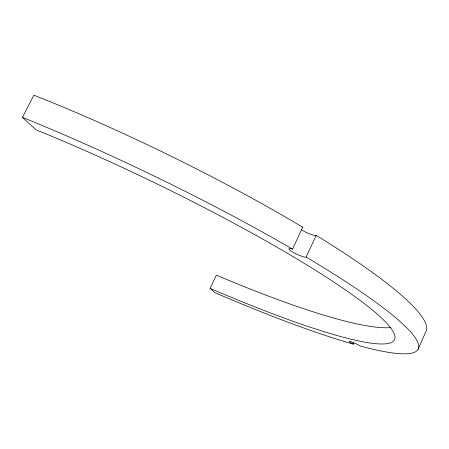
<?xml version="1.0" encoding="UTF-8"?>
<svg xmlns="http://www.w3.org/2000/svg" width="449" height="449" viewBox="0 0 449 449"><rect width="100%" height="100%" fill="white"/><g stroke="black" fill="none" stroke-linecap="round" stroke-linejoin="round"><path stroke-width="0.67" d="M418.036 349.563L425.607 332.198A310.141 45.804 26 0 0 318.498 236.786L316.034 235.478A9.721 1.858 24.7 0 1 301.47 229.765M390.933 327.551A282.286 41.415 26 0 1 216.356 275.136L210.11 288.37L214.751 292.596A311 40.348 25.9 0 0 352.168 343.805L353.341 344.13L353.902 342.868M210.11 288.37A283.055 36.476 25.9 0 0 379.456 316.102A283.055 36.476 25.9 0 0 36.116 129.851L22.45 117.402L33.877 95.166A310.141 45.804 26 0 1 300.347 225.796L302.693 227.216L292.568 249.133L291.962 248.942A9.755 1.639 24.7 0 0 292.625 252.074A9.755 1.639 24.7 0 0 306.05 257.21L316.203 235.394M302.087 227.037L302.693 227.216M353.341 344.13L352.88 343.912A6.488 0.713 24.2 0 1 350.59 341.689A6.488 0.713 24.2 0 1 360.003 345.882L361.428 346.37A311 40.348 25.9 0 0 308.53 258.506L306.212 257.142M292.568 249.133L290.2 247.741A311 40.348 25.9 0 0 22.45 117.402"/></g></svg>
